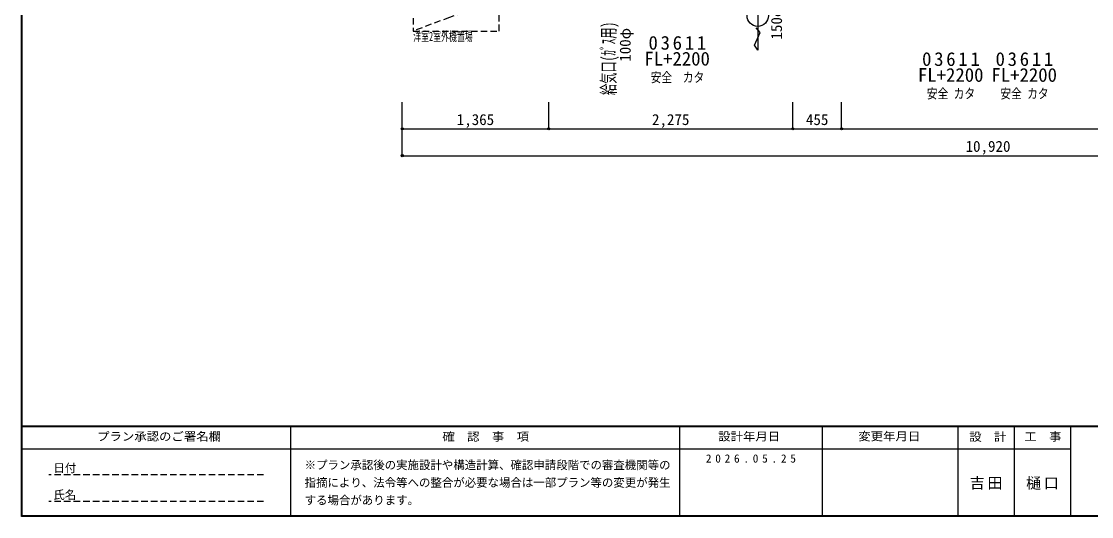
# Model space of a CAD drawing. Units: millimetres at full size, sheet at 1:50. Extents: x -9500 to 10017, y -6925 to 6925.
# Drawn here: x -9500 to 475, y -6925 to -2305 of the extents above; entities that cross this region are included whole.
import ezdxf
from ezdxf.enums import TextEntityAlignment as Align

# ---------------------------------------------------------------- set-up
doc = ezdxf.new("R2010")
doc.units = ezdxf.units.MM
doc.header["$LTSCALE"] = 50
doc.header["$PDMODE"] = 32
doc.header["$PDSIZE"] = 20
doc.linetypes.add('DASHED1', pattern=[1.8, 1.2, -0.6])
for name, color, linetype in [('0-0_データ 001', 4, 'Continuous'), ('0-6_汎用面積区画', 4, 'Continuous'), ('C-5_ﾚｲﾔ-197', 134, 'DASHED1')]:
    doc.layers.add(name, color=color, linetype=linetype)
doc.styles.add('ＭＳ ゴシック', font='')
doc.styles.get('ＭＳ ゴシック').set_extended_font_data('MS Gothic')

msp = doc.modelspace()

# ---------------------------------------------------------------- linework, layer by layer
at = {"layer": '0-0_データ 001'}
for p, q in [((-9500, -6925), (-9500, 6925)), ((-9496.5, -6921.5), (-9496.5, 6921.5)), ((-9493, -6918), (-9493, 6918)), ((-5950, -3307.5), (-5950, -3057.5)), ((-4585, -3307.5), (-4585, -3057.5)), ((-2310, -3307.5), (-2310, -3057.5)), ((-1855, -3307.5), (-1855, -3057.5)), ((-5950, -3307.5), (-4585, -3307.5)), ((-5950, -3557.5), (-5950, -3307.5)), ((-4585, -3307.5), (-2310, -3307.5)), ((-2310, -3307.5), (-1855, -3307.5)), ((-1855, -3307.5), (3150, -3307.5)), ((-5950, -3557.5), (4970, -3557.5)), ((-9496.5, -6078), (9996.5, -6078)), ((9996.5, -6081.5), (-9496.5, -6081.5)), ((-6993, -6078), (-6993, -6918)), ((-3365.43, -6081.5), (-3365.43, -6921.5)), ((-2035.43, -6081.5), (-2035.43, -6921.5)), ((-770.43, -6081.5), (-770.43, -6921.5)), ((-245.43, -6081.5), (-245.43, -6921.5)), ((279.57, -6081.5), (279.57, -6921.5)), ((-9496.5, -6085), (9996.5, -6085)), ((-9493, -6291.5), (279.57, -6291.5)), ((10000, -6925), (-9500, -6925)), ((9993, -6918), (-9493, -6918))]:
    msp.add_line(p, q, dxfattribs=at)
at = {"layer": '0-0_データ 001', "linetype": 'DASHED1'}
for p, q in [((-7243, -6534.78), (-9243, -6534.78)), ((-7243, -6784.78), (-9243, -6784.78))]:
    msp.add_line(p, q, dxfattribs=at)
at = {"layer": '0-0_データ 001'}
msp.add_lwpolyline([(9996.5, 6921.5), (9996.5, -6921.5), (-9496.5, -6921.5)], dxfattribs=at)
for p in [(-5950, -3307.5), (-4585, -3307.5), (-2310, -3307.5), (-1855, -3307.5), (-5950, -3557.5)]:
    msp.add_point(p, dxfattribs=at)
at = {"layer": 'C-5_ﾚｲﾔ-197', "color": 4, "linetype": 'Continuous'}
msp.add_lwpolyline([(-2636.75, -1702.18), (-2636.75, -2571.67), (-2668.45, -2526.95), (-2615.7, -2407.99), (-2651.61, -2364.78)], dxfattribs=at)
at = {"layer": 'C-5_ﾚｲﾔ-197'}
msp.add_lwpolyline([(-5848.5, -2394.98), (-5048.5, -2394.98), (-5048.5, -2094.98), (-5848.5, -2094.98)], close=True, dxfattribs=at)
msp.add_lwpolyline([(-5048.5, -2094.98), (-5511.12, -2268.47), (-5848.5, -2394.98)], dxfattribs=at)
at = {"layer": 'C-5_ﾚｲﾔ-197', "color": 4, "linetype": 'Continuous'}
msp.add_circle((-2636.75, -2250.75), 100, dxfattribs=at)

# ---------------------------------------------------------------- texts
at = {"layer": '0-0_データ 001', "color": 7, "style": 'ＭＳ ゴシック'}
for s, p in [('1,365', (-5442.5, -3302.5)), ('2,275', (-3622.5, -3302.5)), ('455', (-2187.5, -3302.5)), ('10,920', (-700, -3552.5))]:
    msp.add_text(s, height=102.6, dxfattribs=at).set_placement(p, align=Align.BOTTOM_LEFT)
at = {"layer": '0-0_データ 001', "style": 'ＭＳ ゴシック', "width": 1.1}
for s, p in [('プラン承認のご署名欄', (-8794.54, -6239.26)), ('確\u3000認\u3000事\u3000項', (-5576.41, -6240.75)), ('設計年月日', (-3005.57, -6239)), ('変更年月日', (-1699.59, -6238.05)), ('設\u3000計', (-665.6, -6242.33)), ('工\u3000事', (-152.45, -6240.19))]:
    msp.add_text(s, height=76.98, dxfattribs=at).set_placement(p, align=Align.BOTTOM_LEFT)
at = {"layer": '0-0_データ 001', "style": 'ＭＳ ゴシック'}
for s, p in [('日付', (-9201.92, -6534.78)), ('※プラン承認後の実施設計や構造計算、確認申請段階での審査機関等の', (-6860, -6506.33)), ('指摘により、法令等への整合が必要な場合は一部プラン等の変更が発生', (-6860, -6670.55)), ('氏名', (-9201.92, -6784.78)), ('する場合があります。', (-6860, -6834.78))]:
    msp.add_text(s, height=78.13, dxfattribs=at).set_placement(p, align=Align.BOTTOM_LEFT)
at = {"layer": '0-0_データ 001', "insert": (-3120.43, -6422.38), "char_height": 76.98, "attachment_point": 7, "style": 'ＭＳ ゴシック'}
msp.add_mtext('\\T1.67;2026.05.25', dxfattribs=at)
at = {"layer": '0-6_汎用面積区画', "char_height": 102.6, "attachment_point": 7, "style": 'ＭＳ ゴシック'}
for s, insert in [('\\T1.18;吉田', (-660.43, -6674.75)), ('\\T1.18;樋口', (-135.43, -6674.75))]:
    msp.add_mtext(s, dxfattribs=dict(at, insert=insert))
at = {"layer": 'C-5_ﾚｲﾔ-197', "color": 4, "style": 'ＭＳ ゴシック'}
for s, p in [('150φ', (-2380, -2473.85)), ('100φ', (-3790.44, -2681.19))]:
    msp.add_text(s, height=102.6, rotation=90, dxfattribs=at).set_placement(p, align=Align.BOTTOM_LEFT)
for s, height, width, p in [('洋室2室外機置場', 87.98, 0.6, (-5848.5, -2514.98)), ('安全\u3000カタ', 91.64, 0.8, (-3635.18, -2899.54)), ('安全 カタ', 91.64, 0.8, (-1060.77, -3051.21)), ('安全 カタ', 91.64, 0.8, (-375.77, -3051.21))]:
    msp.add_text(s, height=height, dxfattribs=dict(at, width=width)).set_placement(p, align=Align.BOTTOM_LEFT)
at = {"layer": 'C-5_ﾚｲﾔ-197', "color": 4, "style": 'ＭＳ ゴシック', "width": 0.6}
msp.add_text('給気口(ｶﾞｽ用)', height=128.3, rotation=90, dxfattribs=at).set_placement((-3925.75, -2992), align=Align.BOTTOM_LEFT)
at = {"layer": 'C-5_ﾚｲﾔ-197', "color": 4, "style": 'ＭＳ ゴシック'}
for p in [(-3693.76, -2755.24), (-1143.76, -2906.9), (-458.76, -2906.9)]:
    msp.add_text('FL+2200', height=128.3, dxfattribs=at).set_placement(p, align=Align.BOTTOM_LEFT)
at = {"layer": 'C-5_ﾚｲﾔ-197', "color": 4, "char_height": 128.3, "attachment_point": 7, "style": 'ＭＳ ゴシック'}
for insert in [(-3655.27, -2570.46), (-1105.27, -2722.12), (-420.27, -2722.12)]:
    msp.add_mtext('\\T1.29;03611', dxfattribs=dict(at, insert=insert))

doc.saveas('drawing.dxf')
